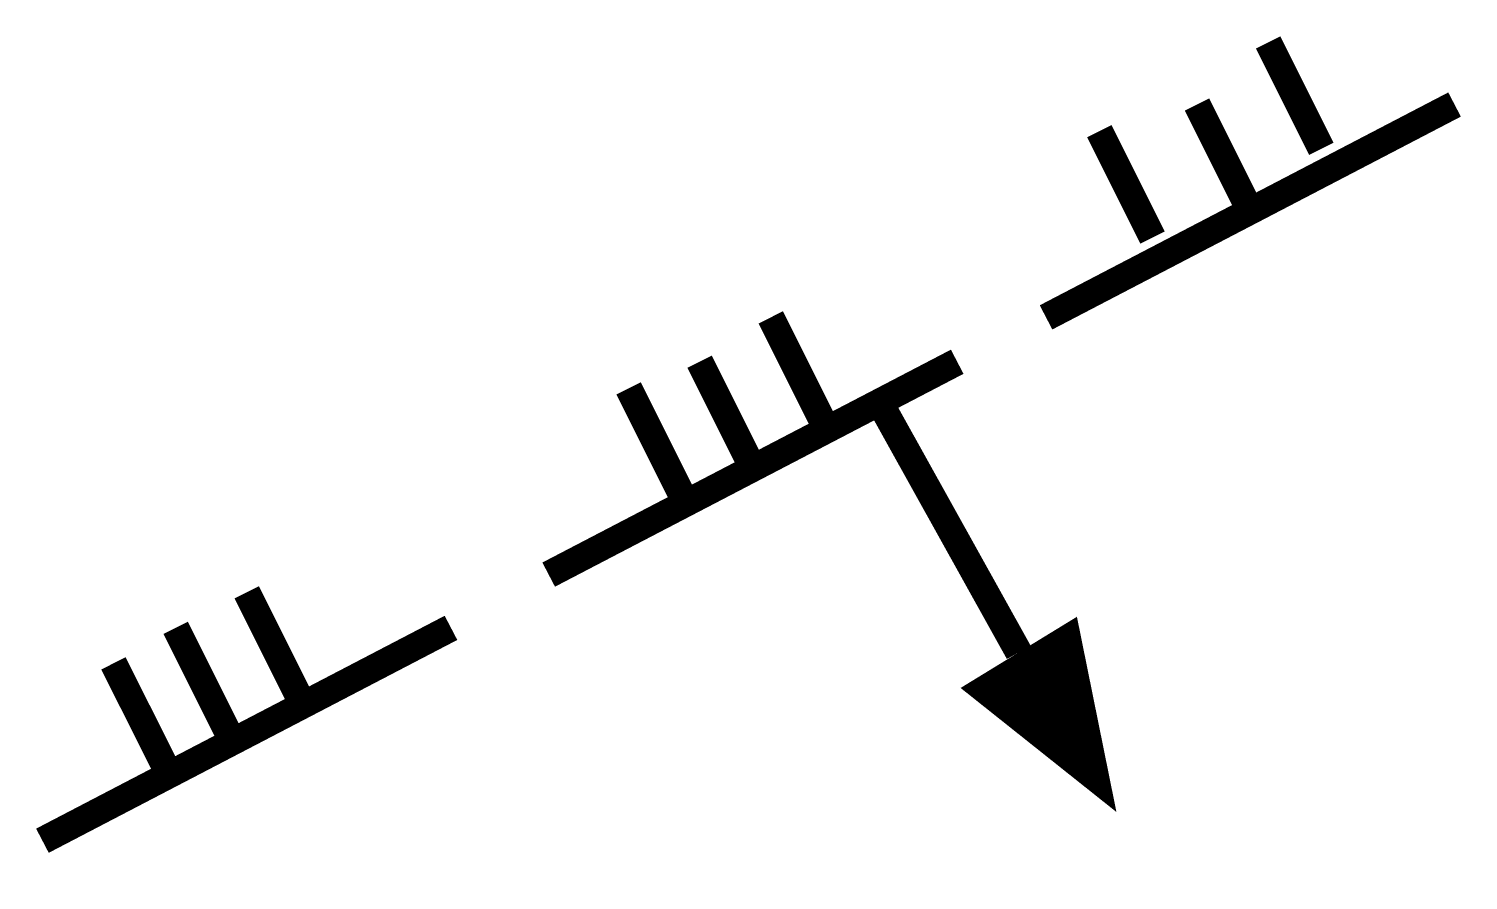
# Model space of a CAD drawing. Extents: x -0.05 to 5.23, y -0.14 to 2.98.
import ezdxf

# ---------------------------------------------------------------- set-up
doc = ezdxf.new("R2010")
doc.units = 0
doc.header["$MEASUREMENT"] = 0
doc.layers.get('0').update_dxf_attribs({"linetype": 'CONTINUOUS'})

msp = doc.modelspace()

# ---------------------------------------------------------------- linework, layer by layer
at = {"const_width": 0.1}
for points in [[(4.4939, 2.927), (4.6893, 2.5367)], [(3.6798, 1.9188), (5.1777, 2.6993)], [(4.2334, 2.6993), (4.4287, 2.309)], [(3.8751, 2.6017), (4.0705, 2.2115)], [(2.6703, 1.9188), (2.8657, 1.5285)], [(1.8562, 0.9757), (3.3541, 1.7562)], [(2.4098, 1.7562), (2.6051, 1.3659)], [(2.1492, 1.6586), (2.3446, 1.2683)], [(3.0913, 1.5687), (3.5798, 0.6907)], [(0.749, 0.9106), (0.9444, 0.5203)], [(0, 0), (1.498, 0.7805)], [(0.4885, 0.7805), (0.6838, 0.3903)], [(0.2605, 0.6504), (0.4559, 0.2602)]]:
    msp.add_lwpolyline(points, dxfattribs=at)
msp.add_lwpolyline([(3.5798, 0.6907, 0.5, 0, 0), (3.938, 0.1053, 0, 0, 0)], format="xyseb")

doc.saveas('drawing.dxf')
